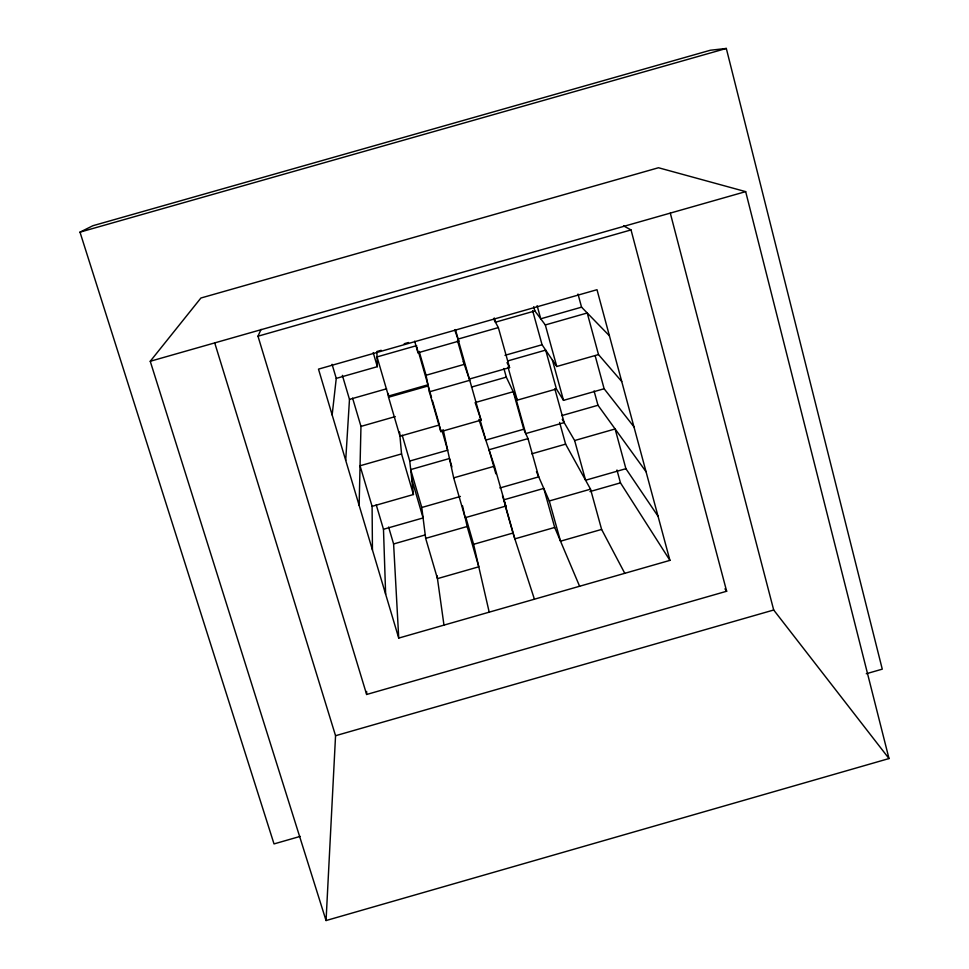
<?xml version="1.0" encoding="UTF-8"?>
<svg xmlns="http://www.w3.org/2000/svg" width="969" height="969" viewBox="0 0 969 969"><rect width="100%" height="100%" fill="white"/><g stroke="black" fill="none" stroke-linecap="round" stroke-linejoin="round"><path stroke-width="1.45" d="M623.6 225.91L631.025 229.919L726.653 591.247L366.633 694.482L366.645 691.491M359.136 505.37L360.965 426.396L352.595 398.138M326.056 920.55L150.243 361.267L200.91 298.016L658.484 167.746L745.67 191.632L889.009 758.557L326.056 920.55L335.553 735.713L214.694 342.796M345.703 460.36L349.482 399.385L342.372 375.354M332.149 414.95L336.255 378.394L332.076 364.32M366.633 694.482L257.984 336.207L261.049 329.375M300.22 836.392L274.021 843.914L79.991 232.148L92.903 225.716L710.374 50.231L726.314 48.45L882.274 669.155L866.262 673.746M335.553 735.713L773.698 610.01L889.009 758.557M376.868 351.529L381.192 350.293M404.194 343.729L408.518 342.505M621.735 381.507L598.491 354.581L556.763 366.5L545.317 324.942L534.876 310.94L495.425 322.192L494.238 317.965M416.67 345.618L377.038 356.919L388.484 396.067L427.959 384.802L418.753 352.873M498.345 327.583L457.986 339.102L469.335 379.061L509.549 367.59L498.345 327.583L493.73 319.067M414.659 341.185L418.002 352.777L458.712 341.161L455.418 329.569M609.428 335.807L581.557 307.161L540.738 318.801L537.129 305.683M336.255 378.394L377.341 366.67L376.917 352.873M545.317 324.942L587.226 312.987L598.491 354.581M463.255 361.498L469.759 380.296L481.072 420.122L440.834 431.617L429.364 391.827L426.057 375.257L464.248 364.368L457.453 340.446M349.482 399.385L386.57 388.799M504.994 355.32L542.059 344.746L556.763 366.5M507.841 360.904L545.68 350.112L556.412 388.981L563.51 400.354L604.123 388.751L633.944 426.82M432.356 400.379L439.442 424.955L399.967 436.232L388.557 397.229L428.189 385.916L431.52 397.484M429.364 391.827L469.759 380.296M471.479 387.079L506.302 377.135L517.264 400.149L556.412 388.981M360.965 426.396L395.267 416.597M399.579 431.98L401.541 453.916L360.044 465.774L372.096 506.339L372.447 549.992M561.766 415.616L597.982 405.272L646.044 471.721M372.096 506.339L413.436 494.517L409.754 461.038L447.666 450.21L441.864 430.079M499.871 487.976L538.728 476.857L528.02 438.618L523.757 429.231L485.796 440.083L480.055 419.892M528.02 438.618L489.018 449.761L495.849 473.817M562.238 419.323L574.641 440.532L615.121 428.964L625.901 468.705L658.036 516.235M531.811 453.807L565.617 444.141L590.533 489.175L601.616 529.425L624.775 573.309M453.686 477.862L494.481 466.198L505.806 506.084L465.181 517.7L453.686 477.862L443.196 429.739M462.516 505.818L467.155 526.494L478.783 566.804L437.467 578.626L425.67 538.364L421.769 507.49L460.408 496.443M385.638 594.227L383.482 529.268L423.09 517.943L411.74 479.122M625.901 468.705L585.579 480.236L574.641 440.532M398.731 638.086L318.486 369.128L597.001 289.707L669.93 560.373L398.731 638.086L393.608 543.96L425.33 534.888M536.438 471.624L549.278 500.973L590.533 489.175M425.67 538.364L467.155 526.494M589.976 491.574L620.463 482.853L669.93 560.373M489.2 612.154L473.611 544.312L512.964 533.047L534.416 599.205M554.704 527.451L514.854 538.861L503.771 499.847L543.779 488.4L554.704 527.451L579.607 586.257M601.616 529.425L560.518 541.187L549.278 500.973M79.991 232.148L726.314 48.45M150.243 361.267L745.67 191.632M257.984 336.207L631.025 229.919M724.957 588.861L726.653 591.247M507.017 362.576L509.549 367.59M454.8 330.163L455.575 332.355M455.963 333.445L458.712 341.161M481.072 420.122L475.137 402.583L513.243 391.706L523.757 429.231M478.904 419.371L494.481 466.198M502.451 495.849L505.806 506.084M388.593 527.051L393.608 543.96M376.238 504.849L383.482 529.268M402.196 435.178L409.754 461.038M421.769 507.49L410.686 469.59L449.471 458.507L451.905 466.937M373.21 352.583L377.341 366.67M401.541 453.916L413.436 494.517M419.165 351.359L426.057 375.257M465.798 517.228L473.611 544.312M505.261 505.939L512.964 533.047M507.998 367.081L517.264 400.149M515.084 395.594L525.731 433.591L564.164 422.605L554.825 388.799M503.88 368.486L506.302 377.135M552.403 360.056L563.51 400.354M533.701 306.713L534.876 310.94M532.635 310.637L542.059 344.746M559.622 422.448L565.617 444.141M616.962 469.989L620.463 482.853M594.07 390.919L597.982 405.272M595.136 355.623L604.123 388.751M577.996 294.031L581.557 307.161M670.306 213.144L773.698 610.01M439.72 426.287L440.834 431.617M416.936 347.047L418.002 352.777M437.055 575.707L443.972 625.114M388.327 393.511L388.557 397.229"/></g></svg>
